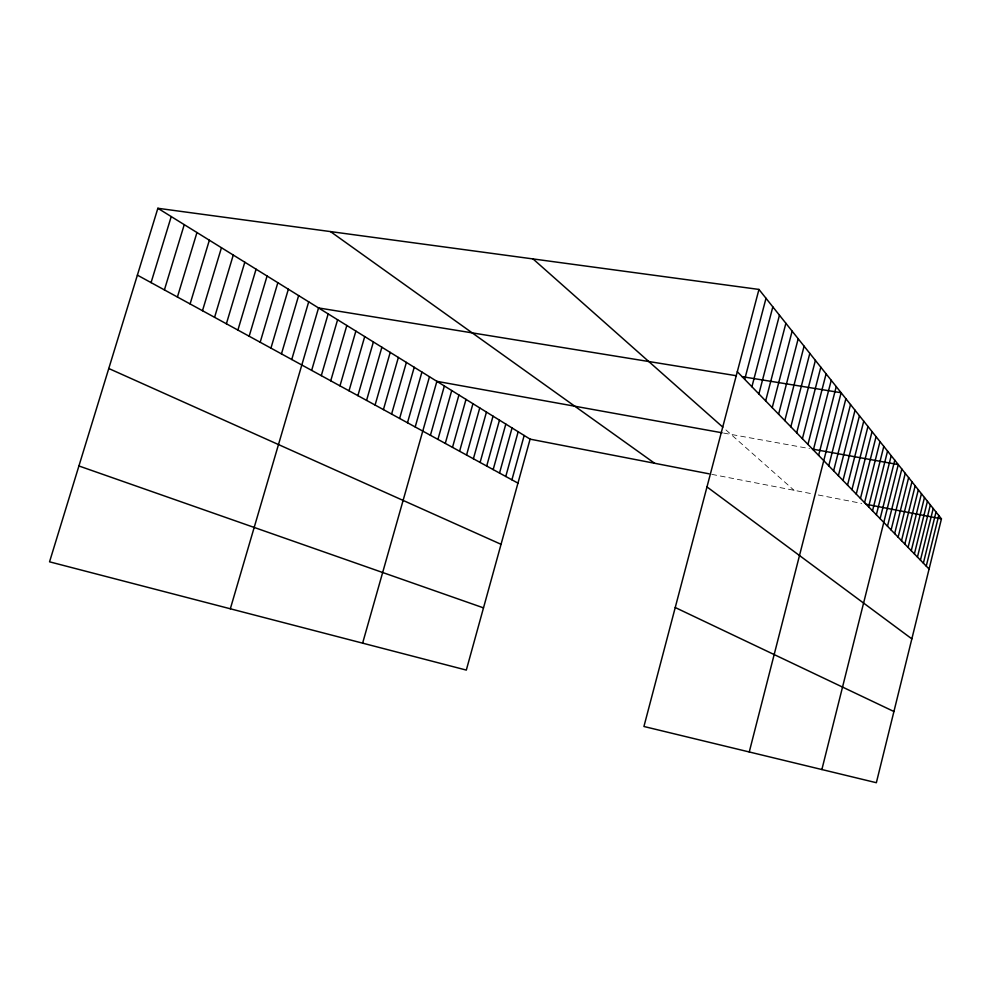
<?xml version="1.0" encoding="UTF-8"?>
<svg xmlns="http://www.w3.org/2000/svg" width="991" height="991" viewBox="0 0 991 991"><rect width="100%" height="100%" fill="white"/><g stroke="black" fill="none" stroke-linecap="round" stroke-linejoin="round"><path stroke-width="0.74" stroke-dasharray="4.96 3.72" d="M723.579 433.067L809.523 448.576M711.773 474.355L812.509 493.877M818.232 494.98L861.749 503.416M725.92 429.908L794.039 490.297"/><path stroke-width="1.49" d="M914.383 553.919L927.44 501.26M917.443 557.053L930.363 504.915M920.441 560.138L933.212 508.507M923.377 563.161L936.012 512.025M926.251 566.121L938.762 515.481M758.957 289.434L941.45 518.863L876.354 782.717L643.927 726.49L758.957 289.434L157.866 208.283L49.55 561.823L466.315 670.089L530.098 439.149L157.866 208.283M894.65 533.616L908.636 477.612M898.119 537.184L911.943 481.762M901.513 540.665L915.176 485.825M904.833 544.084L918.335 489.802M908.078 547.428L921.432 493.704M911.262 550.711L924.467 497.519M876.354 514.787L891.206 455.699M880.119 518.652L894.786 460.196M821.873 769.536L898.28 464.593L812.558 449.121M887.49 526.246L901.81 469.028M891.107 529.974L905.254 473.364M856.249 494.1L872.055 431.618M860.461 498.436L876.069 436.659M864.573 502.672L879.983 441.577M868.587 506.797L883.811 446.396M872.514 510.836L887.552 451.103M833.617 470.824L850.513 404.539M838.374 475.705L855.035 410.224M843.007 480.474L859.445 415.762M847.528 485.132L863.743 421.175M851.938 489.665L867.955 426.464M813.351 449.976L831.238 380.309M818.616 455.389L836.243 386.601M749.258 751.971L841.124 392.733L742.123 376.667M828.749 465.807L845.88 398.704M790.83 426.799L809.82 353.378M796.702 432.832L815.395 360.39M802.4 438.703L820.821 367.203M807.95 444.414L826.098 373.842M772.224 407.66L792.131 331.143M778.604 414.226L798.189 338.761M784.81 420.605L804.085 346.169M751.909 386.75L772.831 306.876M758.883 393.935L779.459 315.2M765.647 400.897L785.888 323.289M744.712 379.355L766.006 298.291M493.171 469.585L505.819 424.086M499.526 473.054L512.05 427.951M505.769 476.473L518.169 431.742M511.913 479.83L524.177 435.483M473.388 458.771L486.457 412.083M480.102 462.438L493.022 416.158M486.692 466.043L499.476 420.159M445.281 443.411L458.932 395M452.503 447.362L466.005 399.398M459.601 451.239L472.942 403.696M466.563 455.042L479.755 407.92M362.619 643.159L436.882 381.337L722.092 432.794M430.416 435.284L444.377 385.982M437.923 439.397L451.723 390.541M399.621 418.462L414.226 367.277M407.487 422.761L421.918 372.059M415.192 426.972L429.475 376.741M383.418 409.605L398.37 357.454M391.594 414.077L406.384 362.409M357.887 395.644L373.384 341.957M366.571 400.401L381.882 347.222M375.081 405.046L390.219 352.387M339.975 385.858L355.868 331.081M349.018 390.801L364.713 336.581M311.657 370.386L328.17 313.912M321.295 375.651L337.597 319.759M330.734 380.817L346.825 325.482M291.75 359.51L308.697 301.834M230.333 608.784L318.545 307.941L736.251 375.713M270.939 348.126L288.356 289.211M281.456 353.886L298.638 295.591M249.162 336.234L267.075 276.018M260.175 342.254L277.839 282.695M226.382 323.784L244.802 262.206M237.902 330.077L256.074 269.193M202.486 310.716L221.451 247.725M214.576 317.331L233.269 255.046M177.414 297.015L196.961 232.526M190.099 303.952L209.361 240.218M151.066 282.621L171.232 216.571M164.407 289.905L184.252 224.647M530.098 439.149L708.999 473.809M866.159 504.27L941.45 518.863M78.921 465.968L483.497 607.867M108.775 368.503L501.05 544.307M675.23 607.52L893.919 711.513M137.39 275.139L517.946 483.125M330.486 231.584L654.667 463.293M706.979 486.915L911.844 638.861M533.034 258.936L722.811 427.146M737.304 371.724L929.075 569.02"/></g></svg>
